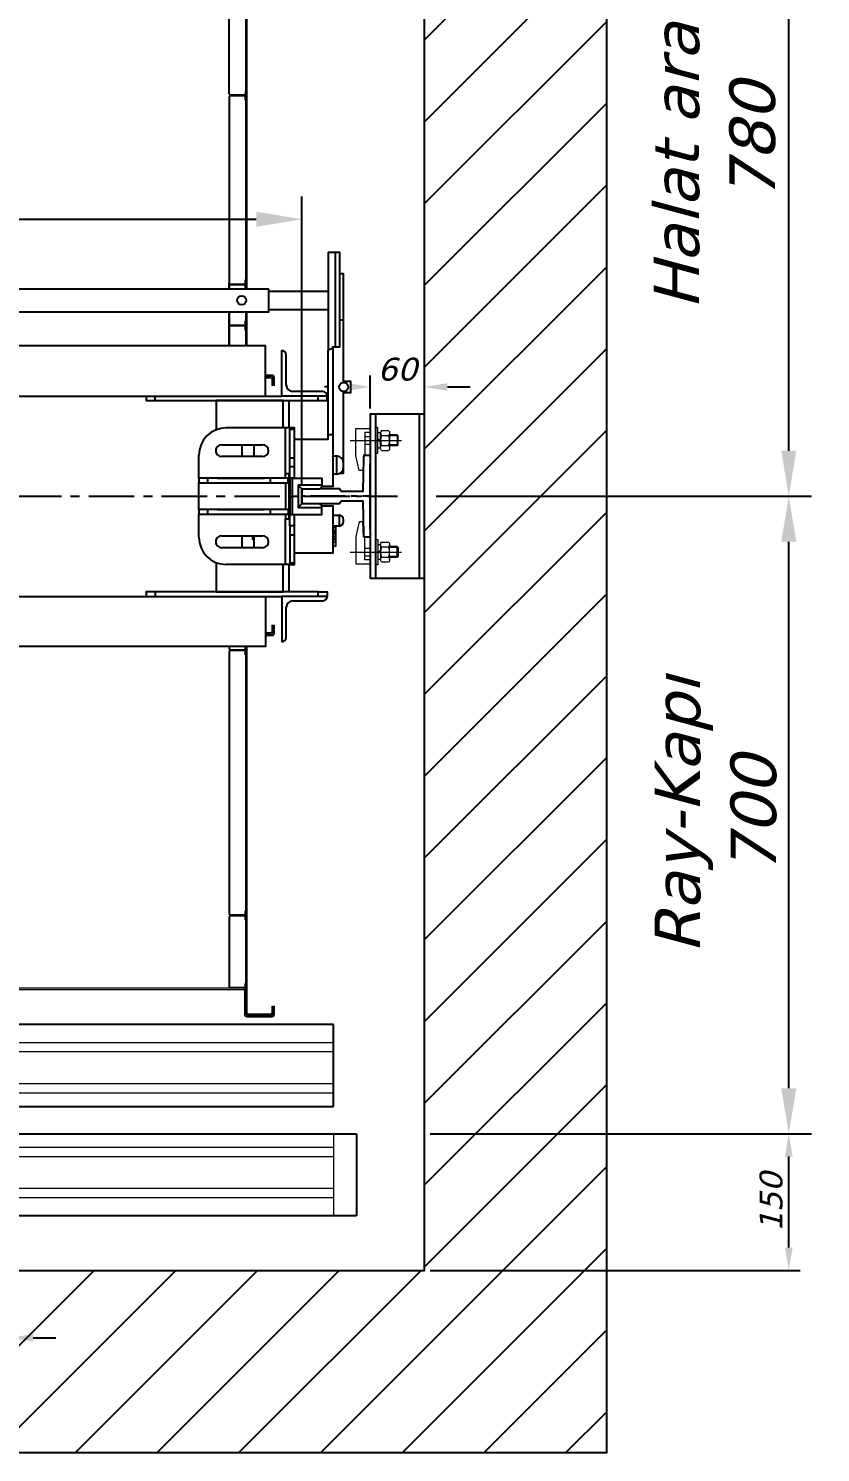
# Model space of a CAD drawing. Header units: millimetres. Extents: x -8775 to 14118, y -77 to 2750.
# Drawn here: x 1515 to 2385, y 0 to 1564 of the extents above; entities that cross this region are included whole.
import ezdxf

# ---------------------------------------------------------------- set-up
doc = ezdxf.new("R2010")
doc.units = ezdxf.units.MM
doc.set_wipeout_variables(frame=1)
doc.linetypes.add('CENTER2', pattern=[28.575, 19.05, -3.175, 3.175, -3.175])
doc.linetypes.add('CENTERX2', pattern=[4, 2.5, -0.5, 0.5, -0.5])
for name, color, linetype in [('EKSEN', 253, 'CENTERX2'), ('KONSOL-TIRNAK grubu', 242, 'Continuous'), ('RAY', 4, 'Continuous'), ('TARAMA', 251, 'CENTERX2'), ('TUĞLA DUVAR', 251, 'Continuous')]:
    doc.layers.add(name, color=color, linetype=linetype)
doc.styles.get("Standard").update_dxf_attribs({"font": 'verdanai.ttf'})
doc.dimstyles.new('DimStyleALP', dxfattribs={"dimscale": 20, "dimtxt": 2.5, "dimasz": 2.5, "dimexe": 1.25, "dimexo": 0.625, "dimtad": 1, "dimdsep": 46, "dimtxsty": 'Standard', "dimcen": 2.5, "dimclrd": 60, "dimclre": 60, "dimadec": 0, "dimazin": 0, "dimtfac": 1, "dimtofl": 0, "dimtmove": 0, "dimatfit": 3, "dimfxl": 1, "dimarcsym": 0})
doc.dimstyles.new('DimStyleALPx0.5', dxfattribs={"dimscale": 10, "dimtxt": 2.5, "dimasz": 2.5, "dimexe": 1.25, "dimexo": 0.625, "dimtad": 1, "dimdsep": 46, "dimtxsty": 'Standard', "dimcen": 2.5, "dimclrd": 60, "dimclre": 60, "dimadec": 0, "dimazin": 0, "dimtfac": 1, "dimtofl": 0, "dimtmove": 0, "dimatfit": 3, "dimfxl": 1, "dimarcsym": 0})
doc.dimstyles.new('M', dxfattribs={"dimscale": 20, "dimtxt": 2.5, "dimasz": 2.5, "dimexe": 1.25, "dimexo": 0.625, "dimtad": 1, "dimdsep": 46, "dimtxsty": 'Standard', "dimcen": 2.5, "dimclrd": 60, "dimclre": 60, "dimadec": 0, "dimazin": 0, "dimtfac": 1, "dimtofl": 0, "dimtmove": 0, "dimatfit": 3, "dimfxl": 1, "dimarcsym": 0})
doc.dimstyles.new('S', dxfattribs={"dimscale": 10, "dimtxt": 2.5, "dimasz": 2.5, "dimexe": 1.25, "dimexo": 0.625, "dimtad": 1, "dimdsep": 46, "dimtxsty": 'Standard', "dimcen": 2.5, "dimclrd": 60, "dimclre": 60, "dimadec": 0, "dimazin": 0, "dimtfac": 1, "dimtofl": 0, "dimtmove": 0, "dimatfit": 3, "dimfxl": 1, "dimarcsym": 0})

# ---------------------------------------------------------------- blocks, each defined once
blk = doc.blocks.new('*U148')
at = {"layer": 'TARAMA'}
h = blk.add_hatch(dxfattribs=at)
h.set_pattern_fill('ANSI31', color=256, scale=20)
h.set_pattern_definition([(45, (-1250, -1200), (-44.9013, 44.9013), [])])
h.paths.add_polyline_path([(-1075, -1075), (1075, -1075), (1075, 1075), (-1075, 1075)])
h.paths.add_polyline_path([(-875, -875), (875, -875), (875, 875), (-875, 875)], flags=16)
at = {"layer": 'TUĞLA DUVAR'}
for points in [[(-1075, -1075), (1075, -1075), (1075, 1075), (-1075, 1075)], [(-875, -875), (875, -875), (875, 875), (-875, 875)]]:
    blk.add_lwpolyline(points, close=True, dxfattribs=at)
blk = doc.blocks.new('*U281')
at = {"color": 7, "linetype": 'Continuous', "lineweight": 15}
for p, q in [((680, 673.967), (680, 1105.972)), ((678.5, 673.967), (678.5, 1080.967)), ((660, 981.767), (660, 1076.667)), ((660.8, 981.767), (660.8, 1076.667)), ((660, 978.176), (660, 690.867)), ((660.8, 978.167), (660.8, 690.867)), ((676.7, 980.767), (661.8, 980.767)), ((676.7, 979.967), (661.8, 979.967)), ((676.7, 979.167), (661.8, 979.167)), ((677.7, 984.967), (678.5, 984.967)), ((677.7, 984.967), (677.7, 981.767)), ((677.7, 974.967), (677.7, 978.167)), ((678.5, 974.967), (677.7, 974.967)), ((678.5, 984.967), (678.5, 981.767)), ((678.5, 974.967), (678.5, 978.167)), ((660, 642.267), (660, 774.267)), ((660, 770.667), (660, 729.267)), ((660.8, 642.267), (660.8, 774.267)), ((660.8, 770.667), (660.8, 729.267)), ((661.8, 773.267), (676.7, 773.267)), ((661.8, 772.467), (676.7, 772.467)), ((676.7, 771.667), (661.8, 771.667)), ((677.7, 777.467), (678.5, 777.467)), ((677.7, 774.267), (677.7, 777.467)), ((677.7, 767.467), (677.7, 770.667)), ((678.5, 767.467), (677.7, 767.467)), ((678.5, 774.267), (678.5, 777.467)), ((678.5, 767.467), (678.5, 770.667)), ((660, 725.667), (660, 417.667)), ((660.8, 725.667), (660.8, 417.667)), ((661.8, 728.267), (676.7, 728.267)), ((661.8, 727.467), (676.7, 727.467)), ((676.7, 726.667), (661.8, 726.667)), ((677.7, 732.467), (678.5, 732.467)), ((677.7, 729.267), (677.7, 732.467)), ((677.7, 722.467), (677.7, 725.667)), ((678.5, 722.467), (677.7, 722.467)), ((678.5, 729.267), (678.5, 732.467)), ((678.5, 722.467), (678.5, 725.667)), ((661.8, 689.867), (676.7, 689.867)), ((676.7, 689.067), (661.8, 689.067)), ((676.7, 688.267), (661.8, 688.267)), ((677.7, 694.067), (678.5, 694.067)), ((677.7, 690.867), (677.7, 694.067)), ((678.5, 690.867), (678.5, 694.067)), ((660, 687.267), (660, 645.867)), ((660.8, 687.267), (660.8, 645.867)), ((677.7, 684.067), (677.7, 687.267)), ((678.5, 684.067), (677.7, 684.067)), ((678.5, 684.067), (678.5, 687.267)), ((678.5, 668.967), (678.5, 673.967)), ((707.5, 672.967), (681, 672.967)), ((678.5, 390.967), (678.5, 668.967)), ((680, 390.967), (680, 668.967)), ((681, 671.467), (706, 671.467)), ((707.5, 671.467), (681, 671.467)), ((681, 669.967), (706, 669.967)), ((707, 668.967), (707, 661.467)), ((708.5, 661.467), (707, 661.467)), ((708.5, 661.467), (708.5, 670.467)), ((708.5, 668.967), (708.5, 661.467)), ((710, 661.467), (708.5, 661.467)), ((710, 661.467), (710, 670.467)), ((661.8, 644.867), (676.7, 644.867)), ((676.7, 644.067), (661.8, 644.067)), ((676.7, 643.267), (661.8, 643.267)), ((677.7, 649.067), (678.5, 649.067)), ((677.7, 645.867), (677.7, 649.067)), ((677.7, 639.067), (677.7, 642.267)), ((678.5, 645.867), (678.5, 649.067)), ((678.5, 639.067), (678.5, 642.267)), ((678.5, 639.067), (677.7, 639.067)), ((660, 414.067), (660, 417.667)), ((660, 414.067), (660, 372.667)), ((660.8, 414.067), (660.8, 372.667)), ((661.8, 416.667), (676.7, 416.667)), ((676.7, 415.867), (661.8, 415.867)), ((676.7, 415.067), (661.8, 415.067)), ((677.7, 420.867), (678.5, 420.867)), ((677.7, 417.667), (677.7, 420.867)), ((677.7, 410.867), (677.7, 414.067)), ((678.5, 410.867), (677.7, 410.867)), ((678.5, 417.667), (678.5, 420.867)), ((678.5, 414.067), (678.5, 417.667)), ((678.5, 410.867), (678.5, 414.067)), ((707, 398.467), (708.5, 398.467)), ((707, 398.467), (707, 390.967)), ((708.5, 398.467), (710, 398.467)), ((708.5, 389.467), (708.5, 398.467)), ((708.5, 398.467), (708.5, 390.967)), ((710, 389.467), (710, 398.467)), ((677.7, 375.867), (678.5, 375.867)), ((677.7, 372.667), (677.7, 375.867)), ((678.5, -27.533), (678.5, 385.967)), ((678.5, 372.667), (678.5, 375.867)), ((680, -27.533), (680, 385.967)), ((706, 389.967), (681, 389.967)), ((681, 388.467), (707.5, 388.467)), ((706, 388.467), (681, 388.467)), ((681, 386.967), (707.5, 386.967)), ((660, 369.067), (660, 81.567)), ((660.8, 369.067), (660.8, 81.567)), ((661.8, 371.667), (676.7, 371.667)), ((676.7, 370.867), (661.8, 370.867)), ((676.7, 370.067), (661.8, 370.067)), ((677.7, 365.867), (677.7, 369.067)), ((678.5, 365.867), (677.7, 365.867)), ((678.5, 365.867), (678.5, 369.067)), ((661.8, 80.567), (676.7, 80.567)), ((661.8, 79.767), (676.7, 79.767)), ((676.7, 78.967), (661.8, 78.967)), ((677.7, 84.767), (678.5, 84.767)), ((677.7, 81.567), (677.7, 84.767)), ((678.5, 81.567), (678.5, 84.767)), ((660, 77.967), (660, -0.033)), ((660.8, 77.967), (660.8, 1.767)), ((677.7, 74.767), (677.7, 77.967)), ((678.5, 74.767), (677.7, 74.767)), ((678.5, 74.767), (678.5, 77.967)), ((678.5, -0.033), (-678.5, 0.033)), ((661.8, 0.767), (676.7, 0.767)), ((677.7, 4.967), (678.5, 4.967)), ((677.7, 1.767), (677.7, 4.967)), ((678.5, 1.767), (678.5, 4.967)), ((-678.5, -1.467), (676, -1.533)), ((677, -2.533), (677, -29.033)), ((678.5, -2.533), (678.5, -29.033)), ((679.5, -30.033), (707.5, -30.033)), ((706, -28.533), (681, -28.533)), ((706, -30.033), (681, -30.033)), ((707, -20.033), (708.5, -20.033)), ((707, -20.033), (707, -27.533)), ((708.5, -20.033), (708.5, -27.533)), ((708.5, -29.033), (708.5, -20.033)), ((708.5, -20.033), (710, -20.033)), ((710, -29.033), (710, -20.033)), ((679.5, -31.533), (707.5, -31.533))]:
    blk.add_line(p, q, dxfattribs=at)
for centre, radius, start, end in [((661.8, 981.767), 1.8, 180, 270), ((661.8, 978.167), 1.8, 90, 180), ((661.8, 981.767), 1, 180, 270), ((661.8, 978.167), 1, 90, 180), ((676.7, 981.767), 1.8, 270, 0), ((676.7, 981.767), 1, 270, 0), ((676.7, 978.167), 1.8, 0, 90), ((676.7, 978.167), 1, 0, 90), ((661.8, 774.267), 1.8, 180, 270), ((661.8, 770.667), 1.8, 90, 180), ((661.8, 774.267), 1, 180, 270), ((661.8, 770.667), 1, 90, 180), ((676.7, 774.267), 1, 270, 0), ((676.7, 774.267), 1.8, 270, 0), ((676.7, 770.667), 1.8, 0, 90), ((676.7, 770.667), 1, 0, 90), ((661.8, 729.267), 1.8, 180, 270), ((661.8, 725.667), 1.8, 90, 180), ((661.8, 729.267), 1, 180, 270), ((661.8, 725.667), 1, 90, 180), ((676.7, 729.267), 1, 270, 0), ((676.7, 729.267), 1.8, 270, 0), ((676.7, 725.667), 1.8, 0, 90), ((676.7, 725.667), 1, 0, 90), ((661.8, 690.867), 1.8, 180, 270), ((661.8, 687.267), 1.8, 90, 180), ((661.8, 690.867), 1, 180, 270), ((661.8, 687.267), 1, 90, 180), ((676.7, 690.867), 1, 270, 0), ((676.7, 690.867), 1.8, 270, 0), ((676.7, 687.267), 1.8, 0, 90), ((676.7, 687.267), 1, 0, 90), ((681, 673.967), 2.5, 180, 270), ((681, 673.967), 1, 180, 270), ((707.5, 670.467), 2.5, 0, 90), ((681, 668.967), 2.5, 90, 180), ((681, 668.967), 1, 90, 180), ((706, 668.967), 2.5, 0, 90), ((706, 668.967), 1, 0, 90), ((707.5, 670.467), 1, 0, 90), ((661.8, 645.867), 1.8, 180, 270), ((661.8, 642.267), 1.8, 90, 180), ((661.8, 645.867), 1, 180, 270), ((661.8, 642.267), 1, 90, 180), ((676.7, 645.867), 1, 270, 0), ((676.7, 645.867), 1.8, 270, 0), ((676.7, 642.267), 1.8, 0, 90), ((676.7, 642.267), 1, 0, 90), ((661.8, 417.667), 1.8, 180, 270), ((661.8, 414.067), 1.8, 90, 180), ((661.8, 417.667), 1, 180, 270), ((661.8, 414.067), 1, 90, 180), ((676.7, 417.667), 1, 270, 0), ((676.7, 417.667), 1.8, 270, 0), ((676.7, 414.067), 1.8, 0, 90), ((676.7, 414.067), 1, 0, 90), ((681, 390.967), 2.5, 180, 270), ((681, 390.967), 1, 180, 270), ((706, 390.967), 2.5, 270, 0), ((706, 390.967), 1, 270, 0), ((681, 385.967), 2.5, 90, 180), ((681, 385.967), 1, 90, 180), ((707.5, 389.467), 1, 270, 0), ((707.5, 389.467), 2.5, 270, 0), ((661.8, 372.667), 1.8, 180, 270), ((661.8, 369.067), 1.8, 90, 180), ((661.8, 372.667), 1, 180, 270), ((661.8, 369.067), 1, 90, 180), ((676.7, 372.667), 1.8, 270, 0), ((676.7, 372.667), 1, 270, 0), ((676.7, 369.067), 1.8, 0, 90), ((676.7, 369.067), 1, 0, 90), ((661.8, 81.567), 1.8, 180, 270), ((661.8, 77.967), 1.8, 90, 180), ((661.8, 81.567), 1, 180, 270), ((661.8, 77.967), 1, 90, 180), ((676.7, 81.567), 1, 270, 0), ((676.7, 81.567), 1.8, 270, 0), ((676.7, 77.967), 1.8, 0, 90), ((676.7, 77.967), 1, 0, 90), ((661.8, 1.767), 1.8, 180, 270), ((661.8, 1.767), 1, 180, 270), ((676.7, 1.767), 1, 270, 0), ((676.7, 1.767), 1.8, 270, 0), ((676, -2.533), 2.5, 0, 90), ((676, -2.533), 1, 0, 90), ((679.5, -29.033), 2.5, 180, 270), ((681, -27.533), 2.5, 180, 270), ((679.5, -29.033), 1, 180, 270), ((681, -27.533), 1, 180, 270), ((706, -27.533), 2.5, 270, 0), ((706, -27.533), 1, 270, 0), ((707.5, -29.033), 2.5, 270, 0), ((707.5, -29.033), 1, 270, 0)]:
    blk.add_arc(centre, radius, start, end, dxfattribs=at)
blk = doc.blocks.new('*D157')
at = {"color": 60, "linetype": 'ByBlock', "lineweight": -2, "transparency": 16777216}
for p, q in [((-740, 12.5), (-740, 329.1)), ((740, 12.5), (740, 329.1)), ((-690, 304.1), (690, 304.1))]:
    blk.add_line(p, q, dxfattribs=at)
at = {"color": 60, "transparency": 16777216}
for points in [[(-690, 312.4), (-690, 295.8), (-740, 304.1)], [(690, 312.4), (690, 295.8), (740, 304.1)]]:
    blk.add_solid(points, dxfattribs=at)
at = {"layer": 'Defpoints', "color": 0, "transparency": 16777216}
for p in [(740, 304.1), (-740, 0), (740, 0)]:
    blk.add_point(p, dxfattribs=at)
at = {"color": 0, "transparency": 16777216, "insert": (0, 349.1), "char_height": 50, "attachment_point": 5}
blk.add_mtext('Ray Arası = 1480', dxfattribs=at)
blk = doc.blocks.new('*D162')
at = {"color": 60, "linetype": 'ByBlock', "lineweight": -2, "transparency": 16777216}
for p, q in [((450, -316.3), (450, -396.5)), ((570, -316.3), (570, -396.5)), ((450, -384), (475, -384)), ((475, -384), (545, -384)), ((570, -384), (545, -384))]:
    blk.add_line(p, q, dxfattribs=at)
at = {"color": 60, "lineweight": -2, "transparency": 16777216}
for p, q in [((425, -384), (400, -384)), ((595, -384), (620, -384))]:
    blk.add_line(p, q, dxfattribs=at)
at = {"color": 60, "transparency": 16777216}
for points in [[(425, -379.8), (425, -388.2), (450, -384)], [(595, -379.8), (595, -388.2), (570, -384)]]:
    blk.add_solid(points, dxfattribs=at)
at = {"layer": 'Defpoints', "color": 0, "transparency": 16777216}
for p in [(450, -310), (570, -310), (570, -384)]:
    blk.add_point(p, dxfattribs=at)
at = {"color": 0, "transparency": 16777216, "insert": (510, -364.7), "char_height": 25, "attachment_point": 5}
blk.add_mtext('120', dxfattribs=at)
blk = doc.blocks.new('*U163')
at = {"layer": 'EKSEN', "linetype": 'CENTER2', "ltscale": 2}
blk.add_line((1585, 0), (-105, 0), dxfattribs=at)
blk = doc.blocks.new('*D166')
at = {"color": 60, "linetype": 'ByBlock', "lineweight": -2, "transparency": 16777216}
for p, q in [((75, 96.2), (75, 132.5)), ((135, 96.2), (135, 132.5)), ((50, 120), (25, 120)), ((160, 120), (185, 120))]:
    blk.add_line(p, q, dxfattribs=at)
at = {"color": 60, "transparency": 16777216}
for points in [[(50, 124.2), (50, 115.8), (75, 120)], [(160, 124.2), (160, 115.8), (135, 120)]]:
    blk.add_solid(points, dxfattribs=at)
at = {"layer": 'Defpoints', "color": 0, "transparency": 16777216}
for p in [(135, 120), (75, 90), (135, 90)]:
    blk.add_point(p, dxfattribs=at)
at = {"color": 0, "transparency": 16777216, "insert": (105, 139.3), "char_height": 25, "attachment_point": 5}
blk.add_mtext('60', dxfattribs=at)
blk = doc.blocks.new('*D177')
at = {"color": 60, "linetype": 'ByBlock', "lineweight": -2, "transparency": 16777216}
for p, q in [((1956.2, 350), (2362.5, 350)), ((2350, 225), (2350, 325)), ((1956.2, 200), (2362.5, 200))]:
    blk.add_line(p, q, dxfattribs=at)
at = {"color": 60, "transparency": 16777216}
for points in [[(2345.8, 325), (2354.2, 325), (2350, 350)], [(2345.8, 225), (2354.2, 225), (2350, 200)]]:
    blk.add_solid(points, dxfattribs=at)
at = {"layer": 'Defpoints', "color": 0, "transparency": 16777216}
for p in [(1950, 350), (2350, 350), (1950, 200)]:
    blk.add_point(p, dxfattribs=at)
at = {"color": 0, "transparency": 16777216, "insert": (2330.7, 275), "char_height": 25, "attachment_point": 5, "rotation": 90}
blk.add_mtext('150', dxfattribs=at)
blk = doc.blocks.new('*D178')
at = {"color": 60, "linetype": 'ByBlock', "lineweight": -2, "transparency": 16777216}
for p, q in [((1962.5, 1050), (2375, 1050)), ((2350, 400), (2350, 1000)), ((1962.5, 350), (2375, 350))]:
    blk.add_line(p, q, dxfattribs=at)
at = {"color": 60, "transparency": 16777216}
for points in [[(2341.7, 1000), (2358.3, 1000), (2350, 1050)], [(2341.7, 400), (2358.3, 400), (2350, 350)]]:
    blk.add_solid(points, dxfattribs=at)
at = {"layer": 'Defpoints', "color": 0, "transparency": 16777216}
for p in [(1950, 1050), (2350, 1050), (1950, 350)]:
    blk.add_point(p, dxfattribs=at)
at = {"color": 0, "transparency": 16777216, "insert": (2269.8, 700), "char_height": 50, "attachment_point": 5, "rotation": 90}
blk.add_mtext('Ray-Kapı^M^J700', dxfattribs=at)
blk = doc.blocks.new('*D179')
at = {"color": 60, "linetype": 'ByBlock', "lineweight": -2, "transparency": 16777216}
for p, q in [((1962.5, 1830), (2375, 1830)), ((2350, 1100), (2350, 1780)), ((1962.5, 1050), (2375, 1050))]:
    blk.add_line(p, q, dxfattribs=at)
at = {"color": 60, "transparency": 16777216}
for points in [[(2341.7, 1780), (2358.3, 1780), (2350, 1830)], [(2341.7, 1100), (2358.3, 1100), (2350, 1050)]]:
    blk.add_solid(points, dxfattribs=at)
at = {"layer": 'Defpoints', "color": 0, "transparency": 16777216}
for p in [(1950, 1830), (2350, 1830), (1950, 1050)]:
    blk.add_point(p, dxfattribs=at)
at = {"color": 0, "transparency": 16777216, "insert": (2268.6, 1440), "char_height": 50, "attachment_point": 5, "rotation": 90}
blk.add_mtext('Halat arası^M^J780', dxfattribs=at)
blk = doc.blocks.new('*U156')
blk.add_wipeout([(0, 202.5), (0, 227.5), (704, 227.5), (704, 225), (769, 225), (769, 267.5), (782, 267.5), (782, 244.318), (786, 244.318), (786, 126), (794, 126), (794, 114), (786, 114), (786, 25.325), (782.105, 25.325), (778, 24.191), (774, 24.191), (774, 10.582), (774, 10.5), (762, 10.5), (762, 10.25), (760, 8.25), (740, 8.25), (740, -8.25), (760, -8.25), (762, -10.25), (762, -10.5), (774, -10.5), (774, -20.789), (781, -20.789), (783.483, -21.449), (785.32, -23.273), (786, -25.789), (786, -27.789), (785.364, -30.229), (783.475, -32.134), (781, -32.789), (774, -32.789), (774, -33.808), (777, -33.808), (777, -54.797), (776.815, -54.834), (774, -54.834), (774, -62.5), (732, -62.5), (732, -75), (726, -75), (726, -105), (768, -105), (768, -110), (767.287, -112.574), (765.5, -114.33), (763, -115), (730, -115), (726.541, -115.915), (723.914, -118.541), (723, -122), (723, -155), (722.319, -157.519), (720.509, -159.325), (718, -160), (718, -110), (700, -110), (700, -165), (0, -165), (0, 165), (700, 165), (700, 110), (718, 110), (718, 160), (720.488, 159.337), (722.32, 157.518), (723, 155), (723, 122), (724.018, 118.365), (726.643, 115.858), (730, 115), (763, 115), (765.413, 114.379), (767.228, 112.669), (768, 110), (768, 105), (726, 105), (726, 75), (732, 75), (732, 62.5), (768.922, 62.5), (769, 62.559), (769, 205), (704, 205), (704, 202.5)])
at = {"color": 7, "linetype": 'Continuous', "lineweight": 25}
for p, q in [((777, 163.903), (777, 267.5)), ((704, 225), (769, 225)), ((704, 205), (769, 205)), ((786, 193.403), (782, 193.403)), ((723, 122), (723, 155)), ((763, 115), (730, 115)), ((726, 75), (726, 105)), ((727, 73.588), (732, 73.588)), ((774, 67.5), (769, 67.5)), ((646, 47.5), (646, 52.5)), ((652, 56.5), (697, 56.5)), ((697, 43.5), (652, 43.5)), ((732, 20), (732, 32.688)), ((627, 19.75), (627, 14.75)), ((636.962, 14.75), (636.962, 19.75)), ((705.4, 19.75), (705.4, 14.75)), ((722, 25), (727, 25)), ((725.242, 14.75), (725.242, 19.75)), ((726, 19.75), (726, 25)), ((727, 20), (727, -20)), ((722, 14.75), (722, -14.75)), ((726, -14.75), (726, 14.75)), ((627, -14.75), (627, -19.75)), ((636.962, -19.75), (636.962, -14.75)), ((705.4, -14.75), (705.4, -19.75)), ((722, -75), (722, -25)), ((726, -25), (726, -19.75)), ((786, -27.789), (786, -25.789)), ((652, -43.5), (697, -43.5)), ((727, -42.217), (732, -42.217)), ((777, -38.179), (774, -38.179)), ((777, -41.212), (774, -41.212)), ((777, -44.401), (774, -44.401)), ((646, -52.5), (646, -47.5)), ((697, -56.5), (652, -56.5)), ((777, -47.121), (774, -47.121)), ((777, -50.166), (774, -50.166)), ((726, -105), (726, -75)), ((732, -73.588), (727, -73.588)), ((723, -155), (723, -122)), ((730, -115), (763, -115))]:
    blk.add_line(p, q, dxfattribs=at)
for points in [[(774, 162.316), (774, 163.903), (777, 163.903), (782, 163.903), (782, 267.5), (777, 267.5), (769, 267.5), (769, 159.274)], [(786, 125), (786, 193.403), (786, 244.318), (782, 244.318)], [(758, 105), (768, 105), (768, 110), (718, 110), (718, 160)], [(786, 114), (794, 114), (794, 120), (794, 126), (786, 126)], [(569, 110), (569, 105), (579, 105), (758, 105), (758, 110)], [(579, 105), (579, 110), (718, 110)], [(782.105, 25.325), (786, 25.325), (786, 32.191), (786, 36.191), (786, 115)], [(722, 19.75), (722, 25), (722, 75), (657, 75)], [(730, -20), (730, 20), (727, 20), (727, 32.688), (727, 42.217), (727, 73.588), (727, 75), (722, 75)], [(727, 42.217), (732, 42.217), (732, 73.588), (732, 75), (727, 75)], [(674.5, 43.5), (674.5, 56), (674.519, 56.5)], [(687.481, 56.5), (687.5, 56), (687.5, 43.5)], [(727, 19.75), (725.242, 19.75), (705.4, 19.75), (636.962, 19.75), (627, 19.75), (627, 45)], [(727, 32.688), (732, 32.688), (732, 42.217)], [(647, 19.75), (647, 20), (699, 20), (699, 19.75)], [(725.242, -14.75), (705.4, -14.75), (636.962, -14.75), (627, -14.75), (627, 14.75), (636.962, 14.75), (705.4, 14.75), (725.242, 14.75), (727, 14.75)], [(699, 14.75), (699, 14.5), (647, 14.5), (647, 14.75)], [(647, -14.75), (647, -14.5), (699, -14.5), (699, -14.75)], [(727, -14.75), (725.242, -14.75), (725.242, -19.75), (727, -19.75)], [(727, -32.688), (727, -20), (730, -20), (762, -20), (762, -12.25)], [(762, -10.5), (774, -10.5), (774, -62.5), (732, -62.5)], [(627, -45), (627, -19.75), (636.962, -19.75), (705.4, -19.75), (725.242, -19.75)], [(699, -19.75), (699, -20), (647, -20), (647, -19.75)], [(722, -19.75), (722, -25), (727, -25)], [(727, -75), (732, -75), (732, -73.588), (732, -42.217), (732, -32.688), (732, -20)], [(732, -32.688), (727, -32.688), (727, -42.217), (727, -73.588), (727, -75), (722, -75), (657, -75)], [(674.519, -56.5), (674.5, -56), (674.5, -43.5)], [(686, -43.5), (686, -47.2), (687.5, -47.2)], [(687.5, -43.5), (687.5, -56), (687.481, -56.5)], [(758, -110), (758, -105), (579, -105), (569, -105), (569, -110)], [(579, -105), (579, -110), (718, -110)], [(758, -105), (768, -105), (768, -110), (718, -110), (718, -160)]]:
    blk.add_lwpolyline(points, dxfattribs=at)
blk.add_lwpolyline([(704, 227.5), (-704, 227.5), (-704, 202.5), (704, 202.5)], close=True)
for points in [[(-700, 110), (700, 110), (700, 165), (-700, 165)], [(700, -110), (700, -165), (-700, -165), (-700, -110)]]:
    blk.add_lwpolyline(points, close=True, dxfattribs=at)
at = {"color": 8, "linetype": 'Continuous', "lineweight": 25}
for points in [[(719.5, 75), (719.5, 105), (646, 105), (646, 72.911)], [(774, 44.191), (778, 44.191), (778, 24.191), (774, 24.191)], [(774, -20.789), (781, -20.789), (781, -32.789), (774, -32.789)], [(646, -72.911), (646, -105), (719.5, -105), (719.5, -75)]]:
    blk.add_lwpolyline(points, dxfattribs=at)
at = {"color": 2, "linetype": 'Continuous', "lineweight": 25, "true_color": 0xf1eb1f}
for points in [[(730, 20), (762, 20), (762, 12.25)], [(736, -12.25), (762, -12.25), (762, -10.25), (760, -8.25), (740, -8.25), (740, 8.25), (760, 8.25), (762, 10.25), (762, 12.25), (736, 12.25)], [(740, 8.25), (736, 12.25), (736, -12.25), (740, -8.25)]]:
    blk.add_lwpolyline(points, dxfattribs=at)
at = {"color": 7, "linetype": 'Continuous', "lineweight": 25}
for centre in [(674, 215), (786, 120)]:
    blk.add_circle(centre, 5, dxfattribs=at)
for centre, radius, start, end in [((718, 155), 5, 0, 90), ((730, 122), 7, 180, 270), ((763, 110), 5, 0, 90), ((657, 45), 30, 90, 180), ((652, 50), 6.5, 90, 270), ((697, 50), 6.5, 270, 90), ((778, 36.191), 8, 0, 90), ((778, 32.191), 8, 270, 0), ((781, -25.789), 5, 0, 90), ((781, -27.789), 5, 270, 0), ((657, -45), 30, 180, 270), ((652, -50), 6.5, 90, 270), ((697, -50), 6.5, 270, 90), ((730, -122), 7, 90, 180), ((763, -110), 5, 270, 0), ((718, -155), 5, 270, 0)]:
    blk.add_arc(centre, radius, start, end, dxfattribs=at)
for points, knots in [([(732, 62.5), (744.333, 62.5), (756.667, 62.5), (769, 62.5), (769, 64.167), (769, 65.833), (769, 67.5), (769, 98.091), (769, 128.683), (769, 159.274), (769.093, 159.725), (769.279, 160.628), (770.816, 161.613), (772.587, 162.113), (773.726, 162.277), (774, 162.316), (774, 130.711), (774, 99.105), (774, 67.5), (774, 48.5), (774, 29.5), (774, 10.5), (770, 10.5), (766, 10.5), (762, 10.5)], [0, 0, 0, 0, 1, 1, 1, 2, 2, 2, 3, 3, 3, 3.31051821, 3.62201155, 3.90908837, 4, 4, 4, 5, 5, 5, 6, 6, 6, 7, 7, 7, 7]), ([(774, -33.808), (775, -33.808), (776, -33.808), (777, -33.808), (777, -33.882), (777, -34.029), (777, -35.212), (777, -36.666), (777, -37.675), (777, -38.179), (777, -38.517), (777, -38.855), (777, -39.193), (776, -39.193), (775, -39.193), (774, -39.193)], [0, 0, 0, 0, 1, 1, 1, 1.27946662, 1.55887927, 1.77930592, 2, 2, 2, 3, 3, 3, 4, 4, 4, 4]), ([(774, -39.249), (775, -39.249), (776, -39.249), (777, -39.249), (777, -39.647), (777, -40.36), (777, -40.951), (777, -41.212), (777, -41.871), (777, -43.05), (777, -43.988), (777, -44.401), (777, -44.861), (777, -45.682), (777, -46.682), (777, -47.121), (777, -47.64), (777, -48.566), (777, -49.677), (777, -50.166), (777, -50.876), (777, -52.294), (777, -53.842), (777, -54.692), (777, -54.787), (777, -54.834), (776, -54.834), (775, -54.834), (774, -54.834)], [0, 0, 0, 0, 1, 1, 1, 1.55902442, 2, 2, 2, 2.55953012, 3, 3, 3, 3.56041458, 4, 4, 4, 4.55982176, 5, 5, 5, 5.27947424, 5.55880425, 5.77934318, 6, 6, 6, 7, 7, 7, 7])]:
    blk.add_open_spline(points, degree=3, knots=knots, dxfattribs=at)
at = {"layer": 'EKSEN', "linetype": 'CENTERX2', "ltscale": 20}
blk.add_line((-774, 0), (774, 0), dxfattribs=at)
dim = blk.add_linear_dim(base=(740, 304.084), p1=(-740, 0), p2=(740, 0), text='Ray Arası = <>', dimstyle='DimStyleALP')
dim.commit()
dim.dimension.update_dxf_attribs({"geometry": '*D157', "text_midpoint": (0, 304.084), "dimtype": 160})
blk = doc.blocks.new('*U159')
at = {"color": 7, "linetype": 'Continuous'}
for p, q in [((925, -40), (-450, -40)), ((925, -130), (925, -40)), ((-465, -130), (925, -130)), ((-465, -160), (950, -160)), ((950, -160), (950, -250)), ((950, -250), (-450, -250))]:
    blk.add_line(p, q, dxfattribs=at)
at = {"color": 251, "linetype": 'Continuous', "lineweight": 5, "true_color": 0x636466}
for p, q in [((925, -60), (460, -60)), ((925, -70), (460, -70)), ((10, -105), (925, -105)), ((10, -115), (925, -115)), ((925, -160), (925, -250)), ((925, -175), (10, -175)), ((10, -185), (925, -185)), ((925, -220), (460, -220)), ((460, -230), (925, -230))]:
    blk.add_line(p, q, dxfattribs=at)
dim = blk.add_linear_dim(base=(570, -384), p1=(450, -310), p2=(570, -310), angle=180, dimstyle='DimStyleALPx0.5')
dim.commit()
dim.dimension.update_dxf_attribs({"geometry": '*D162', "text_midpoint": (510, -364.73)})
blk = doc.blocks.new('*U165')
blk.add_wipeout([(135, 90), (75, 90), (75, -90), (135, -90)])
at = {"layer": 'EKSEN', "linetype": 'CENTER2', "ltscale": 2}
blk.add_line((-1585, 0), (105, 0), dxfattribs=at)
at = {"layer": 'KONSOL-TIRNAK grubu'}
for p, q in [((81, 90), (81, -90)), ((129, 90), (129, -90)), ((75, -36.083), (75, 36.083))]:
    blk.add_line(p, q, dxfattribs=at)
at = {"layer": 'KONSOL-TIRNAK grubu', "lineweight": 20}
for p, q in [((69.465, 65.592), (75, 65.592)), ((83.5, 63.307), (86.5, 59.901)), ((83.5, 62.551), (86.5, 59.145)), ((87.616, 66.828), (95.447, 66.828)), ((105.925, 66.343), (96.563, 66.343)), ((53.165, 61.343), (109.571, 61.343)), ((69.465, 57.192), (75, 57.192)), ((87.616, 50.373), (95.447, 50.373)), ((53.165, -61.343), (109.571, -61.343)), ((69.465, -57.192), (75, -57.192)), ((83.5, -62.551), (86.5, -59.145)), ((83.5, -63.307), (86.5, -59.901)), ((87.616, -50.373), (95.447, -50.373)), ((69.465, -65.592), (75, -65.592)), ((105.925, -66.343), (96.563, -66.343))]:
    blk.add_line(p, q, dxfattribs=at)
at = {"layer": 'KONSOL-TIRNAK grubu'}
for points in [[(135, -90), (135, 90), (75, 90), (75, -90)], [(135, 90), (129, 90), (129, -90), (135, -90)]]:
    blk.add_lwpolyline(points, close=True, dxfattribs=at)
at = {"layer": 'KONSOL-TIRNAK grubu', "lineweight": 20}
for points in [[(75, 69.914), (69.465, 69.914), (69.465, 45.05), (67.883, 45.05), (67.003, 28.172), (62.987, 28.172), (59.497, 44.198), (59.497, 74.366), (75, 74.366)], [(81, 47.373), (83.5, 47.373), (83.5, 61.343), (83.5, 75.312), (81, 75.312)], [(83.5, 53.115), (86.5, 53.115), (86.5, 61.343), (86.5, 69.57), (83.5, 69.57)], [(96.563, 69.57), (96.563, 61.343), (96.563, 53.115)], [(105.925, 56.343), (105.925, 61.343), (105.925, 66.343), (104.925, 67.343), (96.563, 67.343)], [(104.925, 67.343), (104.925, 61.343), (104.925, 55.343), (96.563, 55.343)], [(104.925, 55.343), (105.925, 56.343), (96.563, 56.343)], [(75, -69.914), (69.465, -69.914), (69.465, -45.05), (67.883, -45.05), (67.003, -28.172), (62.987, -28.172), (59.497, -44.198), (59.497, -74.366), (75, -74.366)], [(81, -47.373), (83.5, -47.373), (83.5, -61.343), (83.5, -75.312), (81, -75.312)], [(83.5, -53.115), (86.5, -53.115), (86.5, -61.343), (86.5, -69.57), (83.5, -69.57)], [(96.563, -69.57), (96.563, -61.343), (96.563, -53.115)], [(104.925, -67.343), (104.925, -61.343), (104.925, -55.343), (96.563, -55.343)], [(104.925, -55.343), (105.925, -56.343), (96.563, -56.343)], [(105.925, -56.343), (105.925, -61.343), (105.925, -66.343), (104.925, -67.343), (96.563, -67.343)]]:
    blk.add_lwpolyline(points, dxfattribs=at)
for points in [[(87.616, 72.312), (95.447, 72.312, -0.4070416), (95.447, 66.828)], [(87.616, 50.373, -0.4070416), (87.616, 55.858), (95.447, 55.858, -0.4070416), (95.447, 50.373)], [(95.447, -50.373, -0.4070416), (95.447, -55.858), (87.616, -55.858, -0.4070416), (87.616, -50.373)], [(87.616, -66.828), (95.447, -66.828, -0.4070416), (95.447, -72.312), (87.616, -72.312, -0.4070416), (87.616, -66.828)]]:
    blk.add_lwpolyline(points, format="xyb", dxfattribs=at)
for centre, radius, start, end in [((90.427, 69.57), 3.927, 135.703264, 224.296736), ((100.533, 61.343), 14.033, 156.992462, 203.007538), ((82.53, 61.343), 14.033, 336.992462, 23.007538), ((100.533, -61.343), 14.033, 156.992462, 203.007538), ((82.53, -61.343), 14.033, 336.992462, 23.007538)]:
    blk.add_arc(centre, radius, start, end, dxfattribs=at)
at = {"layer": 'RAY'}
blk.add_line((75, 45), (75, -45), dxfattribs=at)
blk.add_lwpolyline([(67.722, 41.962), (67, 5), (45, 5, -0.41421356), (42, 8), (0, 8), (0, -8), (42, -8, -0.41421356), (45, -5), (67, -5), (67.722, -41.962)], format="xyb", dxfattribs=at)
blk.add_lwpolyline([(70, 45), (75, 45), (75, -45), (70, -45)], dxfattribs=at)
for centre, start, end in [((70.397, 42.329), 98.458592, 187.801263), ((70.397, -42.329), 172.198737, 261.541408)]:
    blk.add_arc(centre, 2.7, start, end, dxfattribs=at)
dim = blk.add_linear_dim(base=(135, 120), p1=(75, 90), p2=(135, 90), angle=180, dimstyle='DimStyleALPx0.5')
dim.commit()
dim.dimension.update_dxf_attribs({"geometry": '*D166', "text_midpoint": (105, 139.27)})

msp = doc.modelspace()

# ---------------------------------------------------------------- block references
for name, p in [('*U148', (1075, 1075)), ('*U281', (1075, 510)), ('*U159', (925, 510))]:
    msp.add_blockref(name, p)

# ---------------------------------------------------------------- dimensions: what is measured, and where the dimension line sits
dim = msp.add_aligned_dim(p1=(1950, 200), p2=(1950, 350), distance=-400, dimstyle='S')
dim.commit()
dim.dimension.update_dxf_attribs({"geometry": '*D177', "text_midpoint": (2330.73, 275)})

# ---------------------------------------------------------------- next in the draw order: block references
msp.add_blockref('*U163', (335, 1050))

# ---------------------------------------------------------------- next in the draw order: block references
msp.add_blockref('*U165', (1815, 1050))

# ---------------------------------------------------------------- next in the draw order: block references
msp.add_blockref('*U156', (1075, 1050))

# ---------------------------------------------------------------- next in the draw order: dimensions: what is measured, and where the dimension line sits
for p1, p2, text, picture, middle in [((1950, 1050), (1950, 1830), 'Halat arası^M^J<>', '*D179', (2268.567, 1440)), ((1950, 350), (1950, 1050), 'Ray-Kapı^M^J<>', '*D178', (2269.792, 700))]:
    dim = msp.add_aligned_dim(p1=p1, p2=p2, distance=-400, text=text, dimstyle='M')
    dim.commit()
    dim.dimension.update_dxf_attribs({"geometry": picture, "text_midpoint": middle})

doc.saveas('drawing.dxf')
